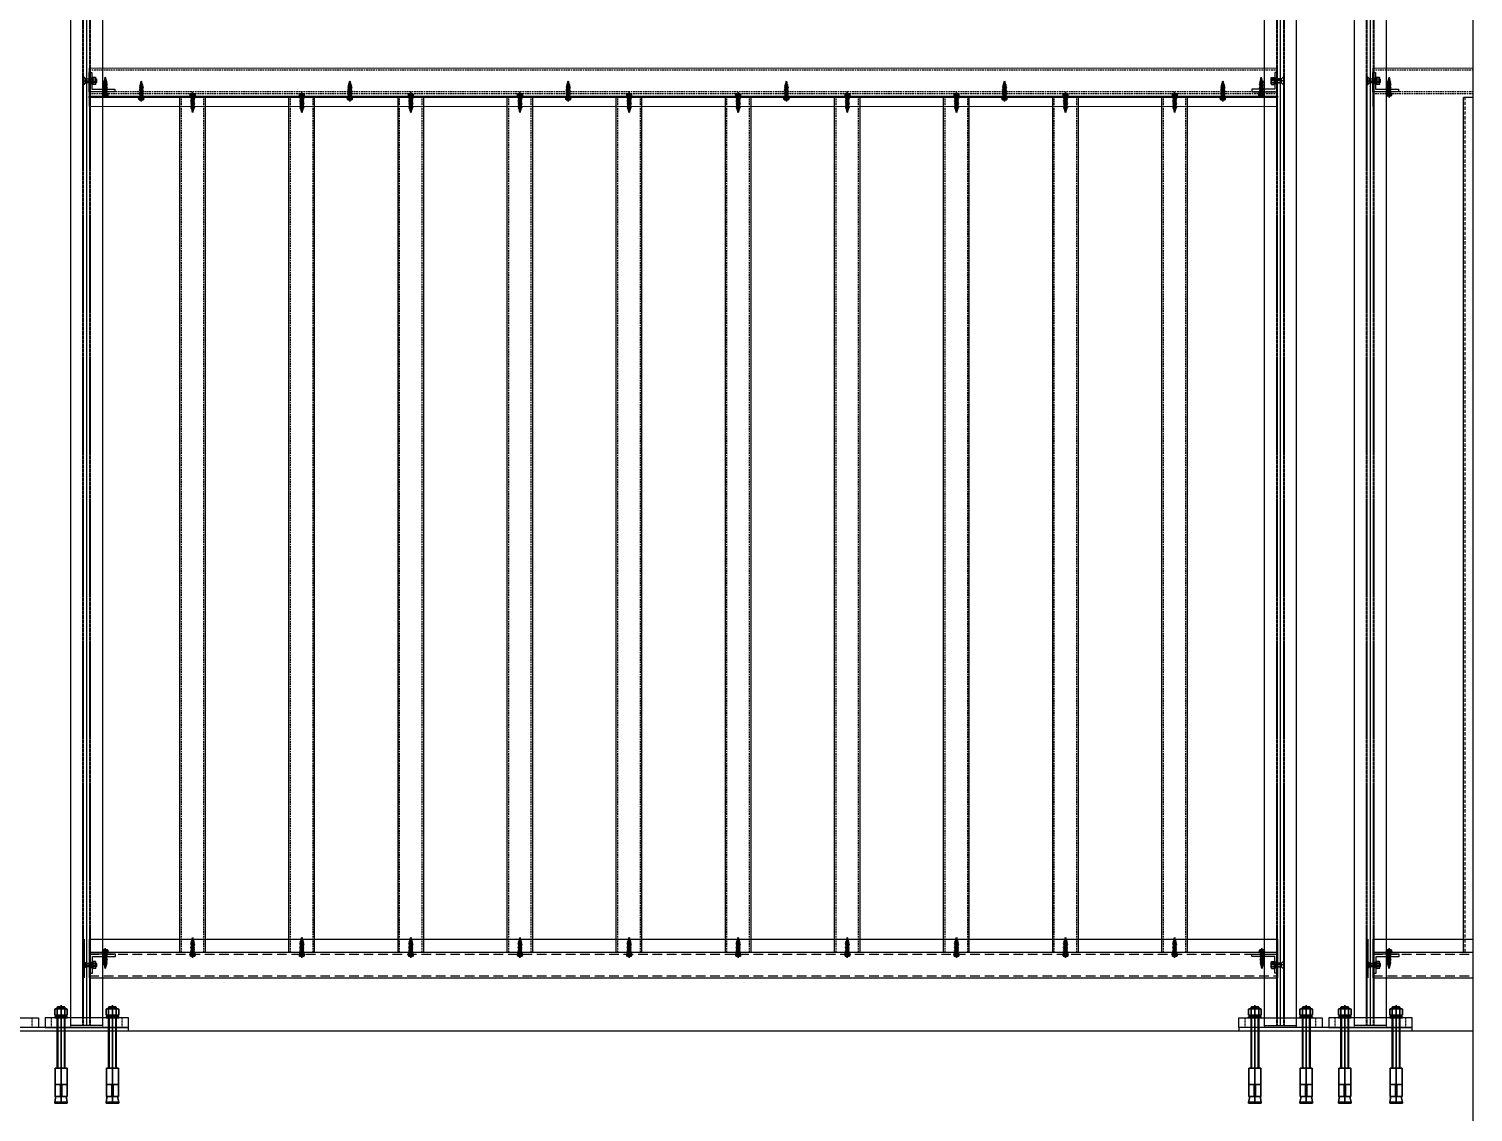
# Model space of a CAD drawing. Header units: millimetres. Extents: x 173610 to 224070, y -281283 to -269403.
# Drawn here: x 213635 to 214760, y -273694 to -272850 of the extents above; entities that cross this region are included whole.
import ezdxf

# ---------------------------------------------------------------- set-up
doc = ezdxf.new("R2010")
doc.units = ezdxf.units.MM
doc.linetypes.add('CENTER', pattern=[50.8, 31.75, -6.35, 6.35, -6.35])
doc.linetypes.add('HIDDEN', pattern=[0.375, 0.25, -0.125])
for name, color, linetype in [('7', 7, 'Continuous'), ('CENTER', 1, 'CENTER'), ('CX-BORD-LIN1', 4, 'Continuous'), ('DIM', 1, 'Continuous'), ('TEXT', 3, 'Continuous'), ('나사산', 1, 'Continuous'), ('은선', 2, 'HIDDEN'), ('중심선', 1, 'CENTER')]:
    doc.layers.add(name, color=color, linetype=linetype)

# ---------------------------------------------------------------- blocks, each defined once
blk = doc.blocks.new('asdfasfd')
at = {"color": 2, "lineweight": 30}
for centre, radius, start, end in [((72768.5, -70222.3), 0.946, 351.8288, 188.1712), ((72771.2, -70223.4), 2.04, 28.0725, 151.9275), ((72774, -70222.3), 0.946, 351.8288, 188.1712)]:
    blk.add_arc(centre, radius, start, end, dxfattribs=at)
at = {"layer": '7', "color": 2, "lineweight": 30}
for p, q in [((72767, -70224.2), (72775.5, -70224.2)), ((72767, -70224.2), (72767, -70225)), ((72767, -70225), (72775.5, -70225)), ((72767.6, -70222.4), (72767.6, -70224.2)), ((72768.2, -70226.7), (72774.2, -70225.3)), ((72768.2, -70226.9), (72774.2, -70225.5)), ((72768.2, -70226.7), (72769.2, -70226.1)), ((72768.5, -70221.4), (72774, -70221.4)), ((72769.2, -70225), (72769.2, -70226.1)), ((72769.4, -70222.4), (72769.4, -70224.2)), ((72773, -70222.4), (72773, -70224.2)), ((72774.2, -70225.5), (72773.2, -70226.1)), ((72773.2, -70226.1), (72773.2, -70226.8)), ((72774.2, -70225.3), (72773.6, -70225)), ((72774.2, -70225.3), (72774.2, -70225.5)), ((72774.9, -70222.4), (72774.9, -70224.2)), ((72775.5, -70224.2), (72775.5, -70225)), ((72768.2, -70226.7), (72768.2, -70226.9)), ((72768.2, -70226.9), (72769.2, -70227.5)), ((72768.2, -70229.5), (72774.2, -70228.1)), ((72768.2, -70229.7), (72774.2, -70228.3)), ((72768.2, -70229.5), (72769.2, -70228.9)), ((72768.2, -70229.5), (72768.2, -70229.7)), ((72768.2, -70229.7), (72769.2, -70230.3)), ((72768.2, -70232.3), (72774.2, -70230.9)), ((72768.2, -70232.5), (72774.2, -70231.1)), ((72768.2, -70232.3), (72769.2, -70231.7)), ((72768.2, -70232.3), (72768.2, -70232.5)), ((72768.2, -70232.5), (72769.2, -70233.1)), ((72768.2, -70235.1), (72774.2, -70233.8)), ((72768.2, -70235.1), (72774.2, -70233.8)), ((72768.2, -70235.3), (72774.2, -70233.9)), ((72768.2, -70235.3), (72774.2, -70233.9)), ((72768.2, -70235.1), (72769.2, -70234.5)), ((72768.2, -70235.1), (72768.2, -70235.3)), ((72768.2, -70235.1), (72768.2, -70235.3)), ((72768.2, -70235.3), (72769.2, -70235.9)), ((72768.2, -70238), (72774.2, -70236.6)), ((72768.2, -70238.1), (72774.2, -70236.8)), ((72768.2, -70238), (72769.2, -70237.4)), ((72768.2, -70238), (72768.2, -70238.1)), ((72768.2, -70238.1), (72769.2, -70238.7)), ((72768.2, -70238.1), (72769.2, -70238.7)), ((72768.2, -70240.8), (72774.2, -70239.4)), ((72768.2, -70240.8), (72774.2, -70239.4)), ((72768.2, -70241), (72774.2, -70239.6)), ((72768.2, -70241), (72774.2, -70239.6)), ((72768.2, -70240.8), (72769.2, -70240.2)), ((72768.2, -70240.8), (72769.2, -70240.2)), ((72768.2, -70240.8), (72768.2, -70241)), ((72768.2, -70240.8), (72768.2, -70241)), ((72768.2, -70241), (72769.2, -70241.5)), ((72768.2, -70243.6), (72774.2, -70242.2)), ((72768.2, -70243.8), (72774.2, -70242.4)), ((72768.2, -70243.6), (72769.2, -70243)), ((72768.2, -70243.6), (72768.2, -70243.8)), ((72768.2, -70243.8), (72769.8, -70244.7)), ((72769.2, -70227.5), (72769.2, -70227.8)), ((72769.2, -70227.5), (72769.2, -70227.8)), ((72769.2, -70227.8), (72769.2, -70228.9)), ((72769.2, -70230.3), (72769.2, -70230.6)), ((72769.2, -70230.3), (72769.2, -70230.6)), ((72769.2, -70230.6), (72769.2, -70231.7)), ((72769.2, -70233.1), (72769.2, -70233.4)), ((72769.2, -70233.1), (72769.2, -70233.4)), ((72769.2, -70233.4), (72769.2, -70234.5)), ((72769.2, -70235.9), (72769.2, -70236.3)), ((72769.2, -70235.9), (72769.2, -70236.3)), ((72769.2, -70236.3), (72769.2, -70237.4)), ((72769.2, -70238.7), (72769.2, -70239.1)), ((72769.2, -70238.7), (72769.2, -70239.1)), ((72769.2, -70238.7), (72769.2, -70239.1)), ((72769.2, -70238.7), (72769.2, -70239.1)), ((72769.2, -70239.1), (72769.2, -70240.2)), ((72769.2, -70239.1), (72769.2, -70240.2)), ((72769.2, -70239.5), (72769.2, -70240.2)), ((72769.2, -70241.5), (72769.2, -70241.9)), ((72769.2, -70241.5), (72769.2, -70241.9)), ((72769.2, -70241.9), (72769.2, -70243)), ((72769.2, -70242.3), (72769.2, -70243)), ((72771.2, -70250.5), (72769.8, -70244.7)), ((72771.2, -70250.5), (72773.2, -70243.1)), ((72773.2, -70226.8), (72773.2, -70227.5)), ((72774.2, -70228.1), (72773.2, -70227.5)), ((72774.2, -70228.3), (72773.2, -70228.9)), ((72773.2, -70228.9), (72773.2, -70229.6)), ((72773.2, -70229.6), (72773.2, -70230.4)), ((72774.2, -70230.9), (72773.2, -70230.4)), ((72774.2, -70231.1), (72773.2, -70231.7)), ((72773.2, -70231.7), (72773.2, -70232.4)), ((72773.2, -70232.4), (72773.2, -70233.2)), ((72774.2, -70233.8), (72773.2, -70233.2)), ((72774.2, -70233.9), (72773.2, -70234.5)), ((72773.2, -70234.5), (72773.2, -70234.6)), ((72773.2, -70234.5), (72773.2, -70235.3)), ((72773.2, -70235.3), (72773.2, -70236)), ((72774.2, -70236.6), (72773.2, -70236)), ((72774.2, -70236.8), (72773.2, -70237.3)), ((72774.2, -70236.8), (72773.2, -70237.3)), ((72773.2, -70237.3), (72773.2, -70238.1)), ((72773.2, -70237.3), (72773.2, -70237.4)), ((72773.2, -70237.3), (72773.2, -70238.1)), ((72773.2, -70238.1), (72773.2, -70238.8)), ((72773.2, -70238.1), (72773.2, -70238.8)), ((72774.2, -70239.4), (72773.2, -70238.8)), ((72774.2, -70239.4), (72773.2, -70238.8)), ((72774.2, -70239.6), (72773.2, -70240.2)), ((72773.2, -70240.2), (72773.2, -70240.2)), ((72773.2, -70240.2), (72773.2, -70240.9)), ((72773.2, -70240.9), (72773.2, -70241.6)), ((72774.2, -70242.2), (72773.2, -70241.6)), ((72774.2, -70242.4), (72773.2, -70243)), ((72773.2, -70243), (72773.2, -70243.1)), ((72774.2, -70228.1), (72774.2, -70228.3)), ((72774.2, -70230.9), (72774.2, -70231.1)), ((72774.2, -70233.8), (72774.2, -70233.9)), ((72774.2, -70233.8), (72774.2, -70233.9)), ((72774.2, -70236.6), (72774.2, -70236.8)), ((72774.2, -70239.4), (72774.2, -70239.6)), ((72774.2, -70239.4), (72774.2, -70239.6)), ((72774.2, -70242.2), (72774.2, -70242.4))]:
    blk.add_line(p, q, dxfattribs=at)
at = {"layer": 'TEXT', "color": 1, "linetype": 'CENTER', "lineweight": 30}
for p, q in [((72771.2, -70218.9), (72771.2, -70250.5)), ((72771.2, -70220.2), (72771.2, -70250)), ((72771.2, -70220.2), (72771.2, -70250))]:
    blk.add_line(p, q, dxfattribs=at)
blk = doc.blocks.new('A$C3E6C7872')
at = {"color": 5}
for p, q in [((0, 9), (0, 1340.5)), ((40, 1340.5), (0, 1340.5)), ((40, 9), (40, 1340.5)), ((0, 9), (40, 9))]:
    blk.add_line(p, q, dxfattribs=at)
at = {"color": 5, "linetype": 'HIDDEN', "ltscale": 10}
for p, q in [((2.4, 9), (2.4, 1340.5)), ((37.6, 9), (37.6, 1340.5))]:
    blk.add_line(p, q, dxfattribs=at)
blk.add_blockref('asdfasfd', (-72751.2, 71567.5))
at = {"xscale": -1, "rotation": 180}
blk.add_blockref('asdfasfd', (-72751.2, -70218.9), dxfattribs=at)
blk = doc.blocks.new('*U61')
at = {"color": 4, "xscale": 0.5, "yscale": 0.5, "zscale": 0.5}
blk.add_blockref('A$C3E6C7872', (-10, -337.1), dxfattribs=at)
blk = doc.blocks.new('*U60')
at = {"color": 0, "linetype": 'ByBlock', "lineweight": -2}
for p in [(0, 0), (85, 0), (170, 0), (255, 0), (340, 0), (425, 0), (510, 0), (595, 0), (680, 0), (765, 0)]:
    blk.add_blockref('*U61', p, dxfattribs=at)
blk = doc.blocks.new('asdf')
at = {"color": 7}
blk.add_line((11476, 1986.7), (11508.5, 1986.7), dxfattribs=at)
blk = doc.blocks.new('M12X150')
at = {"lineweight": 30}
for p, q in [((2265.3, 7621), (2264.2, 7620.3)), ((2264.2, 7611.2), (2264.2, 7620.3)), ((2264.2, 7611.2), (2273.9, 7611.2)), ((2264.2, 7608.2), (2264.2, 7606.7)), ((2264.2, 7608.2), (2283.7, 7608.2)), ((2265.3, 7621), (2282.5, 7621)), ((2265.7, 7608.2), (2265.7, 7611.2)), ((2267.9, 7623.2), (2268.7, 7624)), ((2267.9, 7621), (2267.9, 7623.2)), ((2273.9, 7623.2), (2267.9, 7623.2)), ((2267.9, 7620.3), (2267.9, 7611.2)), ((2267.9, 7528.6), (2267.9, 7606.7)), ((2268.7, 7621), (2268.7, 7624)), ((2273.9, 7624), (2268.7, 7624)), ((2268.7, 7528.6), (2268.7, 7606.7)), ((2273.1, 7608.2), (2272, 7606.7)), ((2273.9, 7624), (2279.2, 7624)), ((2273.9, 7623.2), (2279.9, 7623.2)), ((2283.7, 7611.2), (2273.9, 7611.2)), ((2275.4, 7608.2), (2274.3, 7606.7)), ((2279.9, 7623.2), (2279.2, 7624)), ((2279.2, 7621), (2279.2, 7624)), ((2279.2, 7528.6), (2279.2, 7606.7)), ((2279.9, 7621), (2279.9, 7623.2)), ((2279.9, 7620.3), (2279.9, 7611.2)), ((2279.9, 7528.6), (2279.9, 7606.7)), ((2282.2, 7608.2), (2282.2, 7611.2)), ((2282.5, 7621), (2283.7, 7620.3)), ((2283.7, 7611.2), (2283.7, 7620.3)), ((2283.7, 7608.2), (2283.7, 7606.7)), ((2264.5, 7528.6), (2283.3, 7528.6)), ((2264.5, 7484.5), (2264.5, 7528.6)), ((2283.3, 7484.5), (2283.3, 7528.6)), ((2283.3, 7503.2), (2264.5, 7503.2)), ((2272.8, 7484.5), (2272.8, 7503.2)), ((2275, 7484.5), (2275, 7503.2)), ((2265.3, 7481.5), (2264.2, 7475.5)), ((2264.2, 7474), (2264.2, 7475.5)), ((2264.2, 7475.5), (2283.7, 7475.5)), ((2264.2, 7474), (2283.7, 7474)), ((2264.5, 7484.5), (2272.8, 7484.5)), ((2265.3, 7481.5), (2265.3, 7484.5)), ((2275, 7484.5), (2283.3, 7484.5)), ((2282.5, 7481.5), (2282.5, 7484.5)), ((2282.5, 7484.5), (2283.3, 7484.5)), ((2282.5, 7481.5), (2283.7, 7475.5)), ((2283.7, 7475.5), (2283.7, 7474))]:
    blk.add_line(p, q, dxfattribs=at)
for centre, radius, start, end in [((2266, 7618), 3.03, 51.7868, 128.2132), ((2273.9, 7593), 28, 77.6432, 102.3568), ((2281.8, 7618), 3.03, 51.7868, 128.2132)]:
    blk.add_arc(centre, radius, start, end, dxfattribs=at)
at = {"layer": 'CENTER', "lineweight": 30, "ltscale": 5}
blk.add_line((2273.9, 7474), (2273.9, 7626.5), dxfattribs=at)
at = {"layer": 'TEXT', "color": 7, "lineweight": 30, "xscale": 0.599999999999909, "yscale": 0.599999999999909, "zscale": 0.599999999999909}
blk.add_blockref('asdf', (-4621.4, 6414.7), dxfattribs=at)
blk = doc.blocks.new('A$C29D42A7D')
at = {"color": 7, "linetype": 'HIDDEN', "ltscale": 0.3}
for p, q in [((10, 0), (10, 15)), ((40, 0), (40, 15)), ((90, 0), (90, 15)), ((120, 0), (120, 15))]:
    blk.add_line(p, q, dxfattribs=at)
at = {"color": 7}
blk.add_lwpolyline([(0, 15), (130, 15), (130, 0), (0, 0)], close=True, dxfattribs=at)
blk = doc.blocks.new('A$C464C795C')
for p, q in [((0, 0), (0, 8.5)), ((0, 8.5), (1.3, 8.5)), ((1.3, 5.1), (0, 3.8)), ((1.3, 4.7), (0, 3.4)), ((1.3, 8.5), (1.3, 0)), ((1.3, 0), (0, 0))]:
    blk.add_line(p, q)
at = {"layer": '은선'}
for p, q in [((1.3, 6.8), (0, 6.8)), ((1.3, 1.7), (0, 1.7))]:
    blk.add_line(p, q, dxfattribs=at)
blk = doc.blocks.new('A$C47B37F7C')
for p, q in [((0, 8.6), (0.4, 9.2)), ((0, 0.6), (0, 8.6)), ((0.4, 0), (0, 0.6)), ((3.6, 9.2), (0.4, 9.2)), ((3.6, 6.9), (0.4, 6.9)), ((3.6, 2.3), (0.4, 2.3)), ((4, 8.6), (3.6, 9.2)), ((3.6, 0), (4, 0.6)), ((4, 0.6), (4, 8.6)), ((3.6, 0), (0.4, 0))]:
    blk.add_line(p, q)
for centre, radius, start, end in [((2, 8.1), 2.04, 145.591, 214.409), ((8, 4.6), 8, 162.8014, 179.5998), ((8, 4.7), 8, 180.4002, 197.1986), ((2, 1.2), 2.04, 145.591, 214.409), ((2, 8.1), 2.04, 325.591, 34.409), ((-4, 4.6), 8, 0.4002, 17.1986), ((-4, 4.7), 8, 342.8014, 359.5998), ((2, 1.2), 2.04, 325.591, 34.409)]:
    blk.add_arc(centre, radius, start, end)
blk = doc.blocks.new('A$C48B11D0F')
for name, p in [('A$C464C795C', (0, 0.4)), ('A$C47B37F7C', (1.3, 0))]:
    blk.add_blockref(name, p)
blk = doc.blocks.new('A$C4495370E')
for p, q in [((0, 12), (0, 0)), ((0, 12), (0.4, 12)), ((0, 0), (0.4, 0)), ((3.4, 9), (0.4, 12)), ((0.4, 12), (0.4, 0)), ((3.4, 3), (0.4, 0)), ((3.4, 9), (19.9, 9)), ((3.4, 3), (3.4, 9)), ((19.9, 3), (3.4, 3)), ((4.5, 9), (4.5, 3)), ((19.9, 9), (19.9, 3))]:
    blk.add_line(p, q)
blk.add_lwpolyline([(0, 5.5), (0.5, 5.5, 1), (0.5, 6.5), (0, 6.5)], format="xyb")
blk.add_lwpolyline([(19.9, 9), (20.4, 8.5), (20.4, 3.5), (19.9, 3)])
at = {"layer": '나사산'}
for p, q in [((4.5, 8.5), (3.6, 9)), ((4.5, 3.5), (3.6, 3)), ((20.4, 8.5), (4.5, 8.5)), ((20.4, 3.5), (4.5, 3.5))]:
    blk.add_line(p, q, dxfattribs=at)
at = {"layer": '중심선', "linetype": 'CENTER', "ltscale": 0.1}
blk.add_line((0, 6), (20.4, 6), dxfattribs=at)
blk = doc.blocks.new('A$C090F4414')
at = {"color": 4, "xscale": -0.5, "yscale": 0.5, "zscale": 0.5}
blk.add_blockref('A$C4495370E', (10.2, 0), dxfattribs=at)
at = {"xscale": -0.6, "yscale": 0.6, "zscale": 0.6}
blk.add_blockref('A$C48B11D0F', (3.7, 0.2), dxfattribs=at)

msp = doc.modelspace()

# ---------------------------------------------------------------- linework, layer by layer
at = {"color": 1}
for p, q in [((213679.8873, -273626.8925), (213679.8873, -272380.8925)), ((214609.8873, -273626.8925), (214609.8873, -272380.8925)), ((214679.8873, -273626.8925), (214679.8873, -272380.8925)), ((214759.8873, -273737.8731), (214759.8873, -272380.8925))]:
    msp.add_line(p, q, dxfattribs=at)
for p, q in [((213667.3873, -273626.8925), (213667.3873, -272408.977)), ((213692.3873, -273626.8925), (213692.3873, -272408.977)), ((214597.3873, -273626.8925), (214597.3873, -272408.977)), ((214622.3873, -273626.8925), (214622.3873, -272408.977)), ((214667.3873, -273626.8925), (214667.3873, -272408.977)), ((214692.3873, -273626.8925), (214692.3873, -272408.977)), ((213681.8873, -272902.8925), (213681.8873, -272903.8925)), ((214681.8873, -272902.8925), (214681.8873, -272903.8925)), ((209529.8873, -273630.8925), (214759.8873, -273630.8925)), ((213692.3873, -273626.8925), (213667.3873, -273626.8925)), ((214597.3873, -273626.8925), (214622.3873, -273626.8925)), ((214692.3873, -273626.8925), (214667.3873, -273626.8925))]:
    msp.add_line(p, q)
at = {"linetype": 'HIDDEN'}
for p, q in [((213676.8873, -273626.8925), (213676.8873, -272408.977)), ((213677.3873, -273626.8925), (213677.3873, -272408.977)), ((213682.3873, -273626.8925), (213682.3873, -272408.977)), ((213682.8873, -273626.8925), (213682.8873, -272408.977)), ((214606.8873, -273626.8925), (214606.8873, -272408.977)), ((214607.3873, -273626.8925), (214607.3873, -272408.977)), ((214612.3873, -273626.8925), (214612.3873, -272408.977)), ((214612.8873, -273626.8925), (214612.8873, -272408.977)), ((214676.8873, -273626.8925), (214676.8873, -272408.977)), ((214677.3873, -273626.8925), (214677.3873, -272408.977)), ((214682.3873, -273626.8925), (214682.3873, -272408.977)), ((214682.8873, -273626.8925), (214682.8873, -272408.977))]:
    msp.add_line(p, q, dxfattribs=at)
at = {"color": 6, "linetype": 'HIDDEN', "ltscale": 5}
for p, q in [((213681.8873, -272882.3925), (214607.3873, -272882.3925)), ((214681.8873, -272882.3925), (214759.8873, -272882.3925)), ((214607.3873, -272899.3925), (213681.8873, -272899.3925)), ((214607.3873, -272900.8925), (213681.8873, -272900.8925)), ((214759.8873, -272899.3925), (214681.8873, -272899.3925)), ((214759.8873, -272900.8925), (214681.8873, -272900.8925))]:
    msp.add_line(p, q, dxfattribs=at)
at = {"color": 5}
for p, q in [((214752.3873, -273569.6425), (214752.3873, -272903.8925)), ((214759.8873, -272903.8925), (214752.3873, -272903.8925)), ((214752.3873, -273569.6425), (214759.8873, -273569.6425))]:
    msp.add_line(p, q, dxfattribs=at)
at = {"color": 5, "linetype": 'HIDDEN', "ltscale": 10}
msp.add_line((214753.5873, -273569.6425), (214753.5873, -272903.8925), dxfattribs=at)
at = {"color": 4}
for p, q in [((213677.8873, -273559.6425), (213677.8873, -273589.6425)), ((213681.8873, -273559.6425), (214607.3873, -273559.6425)), ((213681.8873, -273559.6425), (213681.8873, -273589.6425)), ((213681.8873, -273569.6425), (214607.3873, -273569.6425)), ((214607.3873, -273559.6425), (214607.3873, -273589.6425)), ((214677.8873, -273559.6425), (214677.8873, -273589.6425)), ((214681.8873, -273559.6425), (214681.8873, -273589.6425)), ((214681.8873, -273559.6425), (214759.8873, -273559.6425)), ((214681.8873, -273569.6425), (214759.8873, -273569.6425)), ((213681.8873, -273589.6425), (214607.3873, -273589.6425)), ((214681.8873, -273589.6425), (214759.8873, -273589.6425))]:
    msp.add_line(p, q, dxfattribs=at)
at = {"color": 4, "linetype": 'HIDDEN', "ltscale": 30}
for p, q in [((213681.8873, -273571.1425), (214607.3873, -273571.1425)), ((214681.8873, -273571.1425), (214759.8873, -273571.1425)), ((213681.8873, -273588.1425), (214607.3873, -273588.1425)), ((214681.8873, -273588.1425), (214759.8873, -273588.1425))]:
    msp.add_line(p, q, dxfattribs=at)
at = {"color": 94}
for points in [[(213681.8873, -272899.3925), (213681.8873, -272884.3925), (213683.8873, -272884.3925), (213683.8873, -272897.3925), (213701.8873, -272897.3925), (213701.8873, -272899.3925)], [(214607.3873, -272899.3925), (214607.3873, -272884.3925), (214605.3873, -272884.3925), (214605.3873, -272897.3925), (214587.3873, -272897.3925), (214587.3873, -272899.3925)], [(214681.8873, -272899.3925), (214681.8873, -272884.3925), (214683.8873, -272884.3925), (214683.8873, -272897.3925), (214701.8873, -272897.3925), (214701.8873, -272899.3925)], [(213682.3873, -273571.1425), (213682.3873, -273586.1425), (213684.3873, -273586.1425), (213684.3873, -273573.1425), (213702.3873, -273573.1425), (213702.3873, -273571.1425)], [(214607.3873, -273571.1425), (214607.3873, -273586.1425), (214605.3873, -273586.1425), (214605.3873, -273573.1425), (214587.3873, -273573.1425), (214587.3873, -273571.1425)], [(214682.3873, -273571.1425), (214682.3873, -273586.1425), (214684.3873, -273586.1425), (214684.3873, -273573.1425), (214702.3873, -273573.1425), (214702.3873, -273571.1425)]]:
    msp.add_lwpolyline(points, close=True, dxfattribs=at)
msp.add_lwpolyline([(213681.8873, -272902.8925), (214607.3873, -272902.8925), (214607.3873, -272903.8925), (213681.8873, -272903.8925)], close=True)
at = {"color": 1}
for points in [[(213577.3873, -273628.3925), (213577.3873, -273630.8925), (213712.3873, -273630.8925), (213712.3873, -273628.3925), (213577.3873, -273628.3925)], [(214577.3873, -273628.3925), (214577.3873, -273630.8925), (214712.3873, -273630.8925), (214712.3873, -273628.3925), (214577.3873, -273628.3925)]]:
    msp.add_lwpolyline(points, dxfattribs=at)
at = {"layer": 'CX-BORD-LIN1', "color": 1, "lineweight": 0}
msp.add_lwpolyline([(214712.3873, -273628.3925), (214577.3873, -273628.3925), (214577.3873, -273630.8925), (214712.3873, -273630.8925)], close=True, dxfattribs=at)
at = {"layer": 'DIM', "color": 6, "linetype": 'Continuous', "lineweight": 13}
for p, q in [((213681.8873, -272880.8925), (214607.3873, -272880.8925)), ((213681.8873, -272880.8925), (213681.8873, -272910.8925)), ((214607.3873, -272880.8925), (214607.3873, -272910.8925)), ((214681.8873, -272880.8925), (214681.8873, -272910.8925)), ((214681.8873, -272880.8925), (214759.8873, -272880.8925)), ((213681.8873, -272910.8925), (214607.3873, -272910.8925))]:
    msp.add_line(p, q, dxfattribs=at)

# ---------------------------------------------------------------- block references
at = {"color": 3, "xscale": -1}
for p in [(213687.587, -272893.8924), (214687.587, -272893.8924), (213687.587, -273582.6424), (214687.587, -273582.6424)]:
    msp.add_blockref('A$C090F4414', p, dxfattribs=at)
at = {"yscale": 0.5, "zscale": 0.5, "rotation": 180}
for p, xscale in [((177308.7749, -308013.3689), -0.5), ((250107.9996, -308016.3689), 0.5), ((250270.4996, -308016.3689), 0.5), ((250440.4996, -308016.3689), 0.5), ((250610.4996, -308016.3689), 0.5), ((250780.4996, -308016.3689), 0.5), ((250950.4996, -308016.3689), 0.5), ((250980.4996, -308013.3689), 0.5), ((178308.7749, -308013.3689), -0.5)]:
    msp.add_blockref('asdfasfd', p, dxfattribs=dict(at, xscale=xscale))
at = {"color": 3}
for p in [(214602.1876, -272893.8924), (214602.1876, -273582.6424)]:
    msp.add_blockref('A$C090F4414', p, dxfattribs=at)
at = {"color": 4}
msp.add_blockref('*U60', (213762.3873, -273237.0175), dxfattribs=at)
at = {"yscale": 0.5, "zscale": 0.5}
for name, p, xscale in [('asdfasfd', (177308.7749, -238457.1661), 0.5), ('asdfasfd', (250980.9996, -238457.1661), -0.5), ('asdfasfd', (178308.7749, -238457.1661), 0.5), ('M12X150', (212522.9262, -277424.2667), 0.5), ('M12X150', (212562.9262, -277424.2667), 0.5), ('M12X150', (215726.8484, -277424.2667), -0.5), ('M12X150', (215766.8484, -277424.2667), -0.5), ('M12X150', (213522.9262, -277424.2667), 0.5), ('M12X150', (213562.9262, -277424.2667), 0.5)]:
    msp.add_blockref(name, p, dxfattribs=dict(at, xscale=xscale))
at = {"color": 3, "yscale": 0.5, "zscale": 0.5}
for p, xscale in [((213577.3873, -273628.3925), 0.5), ((213712.3873, -273628.3925), -0.5), ((214577.3873, -273628.3925), 0.5), ((214712.3873, -273628.3925), -0.5)]:
    msp.add_blockref('A$C29D42A7D', p, dxfattribs=dict(at, xscale=xscale))

doc.saveas('drawing.dxf')
